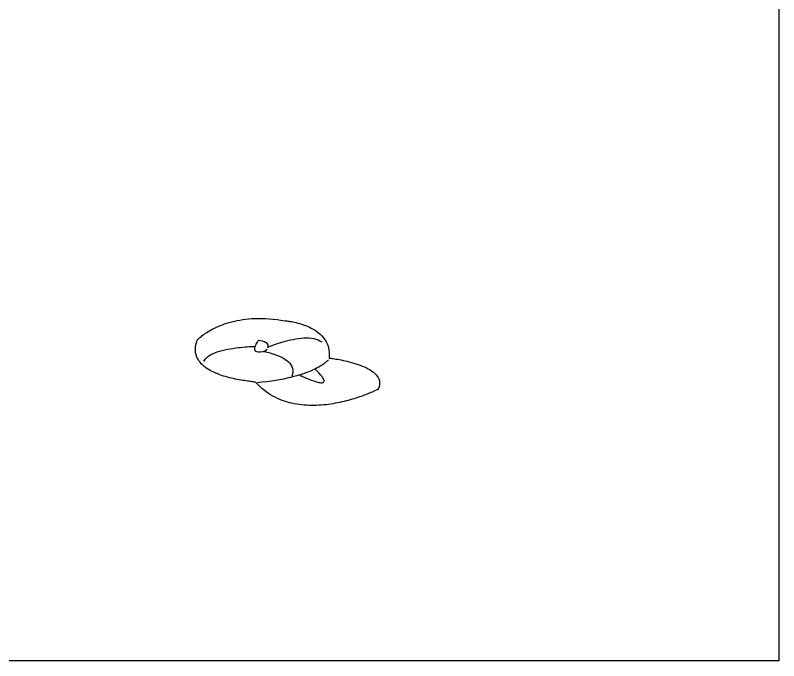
# Model space of a CAD drawing. Extents: x 40 to 170, y 25 to 272.
# Drawn here: x 105 to 170.3, y 25.3 to 80.5 of the extents above; entities that cross this region are included whole.
import ezdxf

# ---------------------------------------------------------------- set-up
doc = ezdxf.new("R2010")
doc.units = 0

msp = doc.modelspace()

# ---------------------------------------------------------------- linework, layer by layer
at = {"color": 250, "linetype": 'Continuous'}
for points in [[(39.6891, 271.7001), (170.3108, 271.7001), (170.3108, 25.3), (39.6891, 25.3), (39.6891, 271.7001)], [(125.5863, 49.0974), (125.568063, 49.106375), (125.535933, 49.115681), (125.490573, 49.125471), (125.432644, 49.135896), (125.362809, 49.147106), (125.281731, 49.159254), (125.190071, 49.17249), (125.088492, 49.186966), (124.977657, 49.202833), (124.858227, 49.220242), (124.730866, 49.239345), (124.596235, 49.260293), (124.454997, 49.283237), (124.307814, 49.308329), (124.155348, 49.335719), (123.998263, 49.36556), (123.83722, 49.398002), (123.672881, 49.433197), (123.50591, 49.471296), (123.336967, 49.512451), (123.166717, 49.556812), (122.99582, 49.604531), (122.82494, 49.655759), (122.654739, 49.710648), (122.485879, 49.769349), (122.319022, 49.832013), (122.154831, 49.898791), (121.993969, 49.969835), (121.837097, 50.045296), (121.684878, 50.125326), (121.537974, 50.210075), (121.397047, 50.299695), (121.262761, 50.394337), (121.135777, 50.494153), (121.016758, 50.599294), (120.906365, 50.70991), (120.805263, 50.826155), (120.714112, 50.948178), (120.633575, 51.076131), (120.564314, 51.210165), (120.506992, 51.350432), (120.462272, 51.497083), (120.430815, 51.65027), (120.413284, 51.810142), (120.410341, 51.976853), (120.422649, 52.150553), (120.45087, 52.331393), (120.495666, 52.519525), (120.5577, 52.7151), (120.561295, 52.719064), (120.572106, 52.730667), (120.590175, 52.749477), (120.615541, 52.775059), (120.648247, 52.806981), (120.688332, 52.844809), (120.735838, 52.888111), (120.790805, 52.936453), (120.853273, 52.989402), (120.923285, 53.046524), (121.00088, 53.107387), (121.086099, 53.171558), (121.178983, 53.238603), (121.279572, 53.308089), (121.387909, 53.379583), (121.504032, 53.452652), (121.627984, 53.526862), (121.759804, 53.601781), (121.899533, 53.676974), (122.047214, 53.75201), (122.202885, 53.826455), (122.366587, 53.899875), (122.538363, 53.971838), (122.718252, 54.04191), (122.906295, 54.109658), (123.102532, 54.174649), (123.307006, 54.236449), (123.519756, 54.294627), (123.740822, 54.348747), (123.970247, 54.398378), (124.208071, 54.443086), (124.454334, 54.482438), (124.709077, 54.516), (124.972341, 54.54334), (125.244166, 54.564024), (125.524594, 54.577619), (125.813666, 54.583692), (126.111421, 54.58181), (126.417901, 54.57154), (126.733147, 54.552448), (127.057199, 54.524101), (127.390098, 54.486066), (127.731885, 54.43791), (128.0826, 54.3792), (128.092327, 54.378437), (128.120725, 54.375933), (128.16662, 54.371363), (128.228836, 54.364404), (128.3062, 54.354731), (128.397537, 54.342021), (128.501672, 54.325949), (128.617431, 54.306191), (128.743639, 54.282424), (128.879122, 54.254323), (129.022706, 54.221564), (129.173215, 54.183824), (129.329475, 54.140778), (129.490312, 54.092102), (129.654551, 54.037473), (129.821018, 53.976566), (129.988537, 53.909056), (130.155936, 53.834622), (130.322038, 53.752937), (130.485669, 53.663678), (130.645656, 53.566522), (130.800823, 53.461143), (130.949996, 53.347219), (131.092, 53.224424), (131.225661, 53.092436), (131.349805, 52.95093), (131.463256, 52.799582), (131.56484, 52.638067), (131.653383, 52.466063), (131.72771, 52.283244), (131.786647, 52.089288), (131.829019, 51.883869), (131.853651, 51.666664), (131.85937, 51.437349), (131.845, 51.1956), (131.855615, 51.19438), (131.886625, 51.190653), (131.936781, 51.184315), (132.004832, 51.175263), (132.08953, 51.163395), (132.189623, 51.148607), (132.303861, 51.130798), (132.430996, 51.109863), (132.569776, 51.0857), (132.718951, 51.058207), (132.877273, 51.02728), (133.04349, 50.992817), (133.216353, 50.954714), (133.394611, 50.912869), (133.577015, 50.86718), (133.762315, 50.817542), (133.94926, 50.763853), (134.136601, 50.706011), (134.323087, 50.643912), (134.50747, 50.577454), (134.688498, 50.506534), (134.864921, 50.431049), (135.03549, 50.350896), (135.198955, 50.265972), (135.354065, 50.176174), (135.499571, 50.0814), (135.634223, 49.981546), (135.75677, 49.876511), (135.865963, 49.76619), (135.960551, 49.650481), (136.039285, 49.529281), (136.100915, 49.402488), (136.14419, 49.269998), (136.167861, 49.131709), (136.170677, 48.987517), (136.151389, 48.83732), (136.108747, 48.681016), (136.0415, 48.5185), (136.036855, 48.515524), (136.023049, 48.508048), (136.000289, 48.4963), (135.968784, 48.480507), (135.928741, 48.460898), (135.880368, 48.437701), (135.823871, 48.411142), (135.75946, 48.381451), (135.687341, 48.348855), (135.607722, 48.313583), (135.520812, 48.275861), (135.426816, 48.235917), (135.325944, 48.193981), (135.218402, 48.150279), (135.104399, 48.105039), (134.984142, 48.05849), (134.857838, 48.010859), (134.725696, 47.962374), (134.587923, 47.913263), (134.444726, 47.863753), (134.296313, 47.814074), (134.142893, 47.764452), (133.984671, 47.715115), (133.821857, 47.666292), (133.654658, 47.618211), (133.483281, 47.571098), (133.307934, 47.525182), (133.128825, 47.480691), (132.946161, 47.437854), (132.760151, 47.396896), (132.571, 47.358048), (132.378919, 47.321535), (132.184112, 47.287587), (131.98679, 47.256432), (131.787159, 47.228296), (131.585426, 47.203409), (131.3818, 47.181997), (131.176488, 47.164289), (130.969698, 47.150513), (130.761637, 47.140896), (130.552514, 47.135666), (130.342534, 47.135052), (130.131908, 47.139281), (129.920841, 47.148581), (129.709541, 47.163181), (129.498217, 47.183306), (129.287076, 47.209187), (129.076326, 47.24105), (128.866173, 47.279124), (128.656826, 47.323636), (128.448493, 47.374814), (128.241381, 47.432887), (128.035697, 47.498081), (127.83165, 47.570626), (127.629447, 47.650748), (127.429295, 47.738675), (127.231403, 47.834637), (127.035977, 47.93886), (126.843227, 48.051572), (126.653358, 48.173001), (126.466579, 48.303376), (126.283098, 48.442923), (126.103122, 48.591871), (125.926858, 48.750448), (125.754515, 48.918882), (125.5863, 49.0974)], [(126.6098, 52.1231), (126.623194, 52.128763), (126.662287, 52.144975), (126.725448, 52.170574), (126.811045, 52.204395), (126.917445, 52.245274), (127.043016, 52.292048), (127.186126, 52.343553), (127.345144, 52.398625), (127.518437, 52.4561), (127.704373, 52.514815), (127.90132, 52.573605), (128.107646, 52.631307), (128.321719, 52.686758), (128.541906, 52.738793), (128.766576, 52.786248), (128.994097, 52.82796), (129.222837, 52.862766), (129.451163, 52.8895), (129.677443, 52.907), (129.900046, 52.914101), (130.11734, 52.909641), (130.327691, 52.892454), (130.529469, 52.861378), (130.721041, 52.815248), (130.900774, 52.752901), (131.067038, 52.673173), (131.2182, 52.5749)], [(126.5438, 51.9172), (126.3943, 51.8066), (126.144271, 51.737168), (125.940932, 51.700695), (125.780354, 51.693665), (125.658609, 51.712565), (125.571767, 51.753878), (125.5159, 51.814089), (125.487079, 51.889684), (125.481377, 51.977147), (125.494863, 52.072962), (125.523609, 52.173616), (125.563686, 52.275593), (125.611167, 52.375378), (125.662121, 52.469455), (125.712621, 52.554309), (125.758738, 52.626426), (125.796542, 52.682291), (125.822106, 52.718387), (125.8315, 52.7312), (126.109348, 52.67502), (126.316031, 52.600228), (126.46098, 52.511772), (126.553625, 52.4146), (126.603398, 52.313659), (126.619731, 52.213897), (126.612055, 52.120261), (126.5898, 52.0377)], [(121.1428, 50.9032), (121.20686, 51.034058), (121.297121, 51.155763), (121.411339, 51.268647), (121.547268, 51.373039), (121.702664, 51.46927), (121.875281, 51.557672), (122.062875, 51.638573), (122.263201, 51.712306), (122.474015, 51.7792), (122.69307, 51.839586), (122.918123, 51.893796), (123.146929, 51.942158), (123.377242, 51.985004), (123.606818, 52.022665), (123.833412, 52.055472), (124.054779, 52.083753), (124.268674, 52.107842), (124.472852, 52.128067), (124.665069, 52.144759), (124.843079, 52.15825), (125.004638, 52.168869), (125.1475, 52.176948), (125.269422, 52.182816), (125.368157, 52.186805), (125.441462, 52.189245), (125.487091, 52.190466), (125.5028, 52.1908)], [(126.2335, 51.7664), (126.247917, 51.763856), (126.289408, 51.75608), (126.355335, 51.742855), (126.443056, 51.723966), (126.549934, 51.699197), (126.673327, 51.66833), (126.810597, 51.631151), (126.959105, 51.587443), (127.11621, 51.536989), (127.279273, 51.479574), (127.445654, 51.414982), (127.612715, 51.342996), (127.777815, 51.2634), (127.938315, 51.175978), (128.091575, 51.080514), (128.234956, 50.976791), (128.365819, 50.864594), (128.481523, 50.743707), (128.579429, 50.613912), (128.656898, 50.474995), (128.711291, 50.326739), (128.739966, 50.168927), (128.740286, 50.001345), (128.709611, 49.823774), (128.6453, 49.636)], [(131.7806, 51.0429), (131.777876, 51.039316), (131.769443, 51.028796), (131.754907, 51.011688), (131.733874, 50.988342), (131.70595, 50.959107), (131.670741, 50.924331), (131.627854, 50.884362), (131.576896, 50.839551), (131.517471, 50.790245), (131.449187, 50.736793), (131.371649, 50.679544), (131.284464, 50.618847), (131.187239, 50.55505), (131.079579, 50.488503), (130.961091, 50.419554), (130.831381, 50.348552), (130.690055, 50.275846), (130.536719, 50.201784), (130.37098, 50.126715), (130.192444, 50.050989), (130.000717, 49.974953), (129.795405, 49.898957), (129.576115, 49.823349), (129.342453, 49.748478), (129.094026, 49.674693), (128.830438, 49.602343), (128.551297, 49.531776), (128.25621, 49.463342), (127.944781, 49.397388), (127.616617, 49.334264), (127.271326, 49.274319), (126.908512, 49.217902), (126.527782, 49.16536), (126.128743, 49.117043), (125.711, 49.0733)], [(129.3688, 49.7164), (129.376879, 49.712521), (129.400305, 49.701374), (129.437865, 49.683693), (129.488342, 49.660212), (129.550523, 49.631664), (129.623193, 49.598785), (129.705136, 49.562307), (129.795138, 49.522966), (129.891984, 49.481495), (129.99446, 49.438629), (130.101351, 49.3951), (130.211441, 49.351644), (130.323516, 49.308995), (130.436361, 49.267886), (130.548762, 49.229052), (130.659504, 49.193226), (130.767371, 49.161144), (130.87115, 49.133537), (130.969625, 49.111142), (131.061581, 49.094692), (131.145804, 49.084921), (131.221079, 49.082563), (131.286191, 49.088352), (131.339926, 49.103022), (131.381068, 49.127308), (131.408403, 49.161943), (131.420716, 49.207661), (131.416792, 49.265197), (131.395416, 49.335284), (131.355374, 49.418657), (131.295451, 49.51605), (131.214432, 49.628196), (131.111102, 49.75583), (130.984247, 49.899686), (130.832651, 50.060498), (130.6551, 50.239)]]:
    msp.add_lwpolyline(points, dxfattribs=at)

doc.saveas('drawing.dxf')
